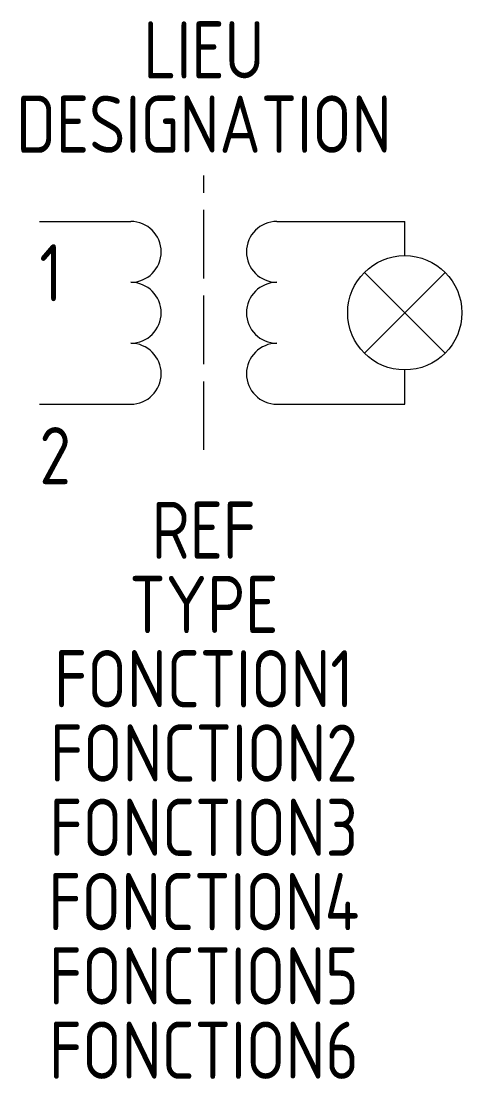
# Model space of a CAD drawing. Extents: x -1585.4 to -1566.1, y -917.1 to -870.8.
import ezdxf
from ezdxf.enums import TextEntityAlignment as Align

# ---------------------------------------------------------------- set-up
doc = ezdxf.new("R2010")
doc.units = 0
doc.linetypes.add('ACAD_ISO02W100', pattern=[15, 12, -3])
for name, color, linetype in [('SYMB_FIL', 3, 'CONTINUOUS'), ('SYMB_LIAISON', 1, 'ACAD_ISO02W100'), ('SYMB_REF_CONTACT', 2, 'CONTINUOUS'), ('SYMB_TXT_CONTACT', 2, 'CONTINUOUS'), ('SYMB_TXT_NOM', 3, 'CONTINUOUS')]:
    doc.layers.add(name, color=color, linetype=linetype)
doc.styles.add('NET2_5', font='isocp.shx', dxfattribs={"width": 0.9, "height": 2.5})

msp = doc.modelspace()

# ---------------------------------------------------------------- linework, layer by layer
at = {"layer": 'SYMB_FIL'}
for p, q in [((-1584.634, -879.593), (-1580.634, -879.593)), ((-1574.234, -879.593), (-1568.634, -879.593)), ((-1568.634, -881.093), (-1568.634, -879.593)), ((-1566.866, -885.361), (-1570.402, -881.826)), ((-1566.866, -881.826), (-1570.402, -885.361)), ((-1568.634, -887.593), (-1568.634, -886.093)), ((-1584.634, -887.593), (-1580.634, -887.593)), ((-1574.234, -887.593), (-1568.634, -887.593))]:
    msp.add_line(p, q, dxfattribs=at)
msp.add_circle((-1568.634, -883.593), 2.5, dxfattribs=at)
for centre, start, end in [((-1580.634, -880.927), 270, 90), ((-1574.234, -880.927), 90, 270), ((-1580.634, -883.593), 270, 90), ((-1574.234, -883.593), 90, 270), ((-1580.634, -886.26), 270, 90), ((-1574.234, -886.26), 90, 270)]:
    msp.add_arc(centre, 1.333, start, end, dxfattribs=at)
at = {"layer": 'SYMB_LIAISON', "ltscale": 0.25}
msp.add_line((-1577.434, -889.593), (-1577.434, -877.593), dxfattribs=at)

# ---------------------------------------------------------------- texts
at = {"layer": 'SYMB_REF_CONTACT', "style": 'NET2_5', "width": 0.9, "flags": 8}
msp.add_attdef('REF', text='', height=2.5, dxfattribs=at).set_placement((-1577.434, -894.354), align=Align.CENTER)
at = {"layer": 'SYMB_TXT_CONTACT', "style": 'NET2_5', "width": 0.9, "flags": 8}
for tag, p, s in [('1', (-1584.634, -883.093), 'L'), ('2', (-1584.634, -891.093), 'N')]:
    msp.add_attdef(tag, p, s, height=2.5, dxfattribs=at)
at = {"layer": 'SYMB_TXT_NOM', "style": 'NET2_5', "width": 0.9, "flags": 8}
for tag, text, p in [('LIEU', '', (-1577.434, -873.343)), ('DESIGNATION', 'H?', (-1577.434, -876.593)), ('TYPE', '', (-1577.434, -897.604)), ('FONCTION1', '', (-1577.434, -900.854)), ('FONCTION2', '', (-1577.434, -904.104)), ('FONCTION3', '', (-1577.434, -907.354)), ('FONCTION4', '', (-1577.434, -910.604)), ('FONCTION5', '', (-1577.434, -913.854)), ('FONCTION6', '', (-1577.434, -917.104))]:
    msp.add_attdef(tag, text=text, height=2.5, dxfattribs=at).set_placement(p, align=Align.CENTER)

doc.saveas('drawing.dxf')
